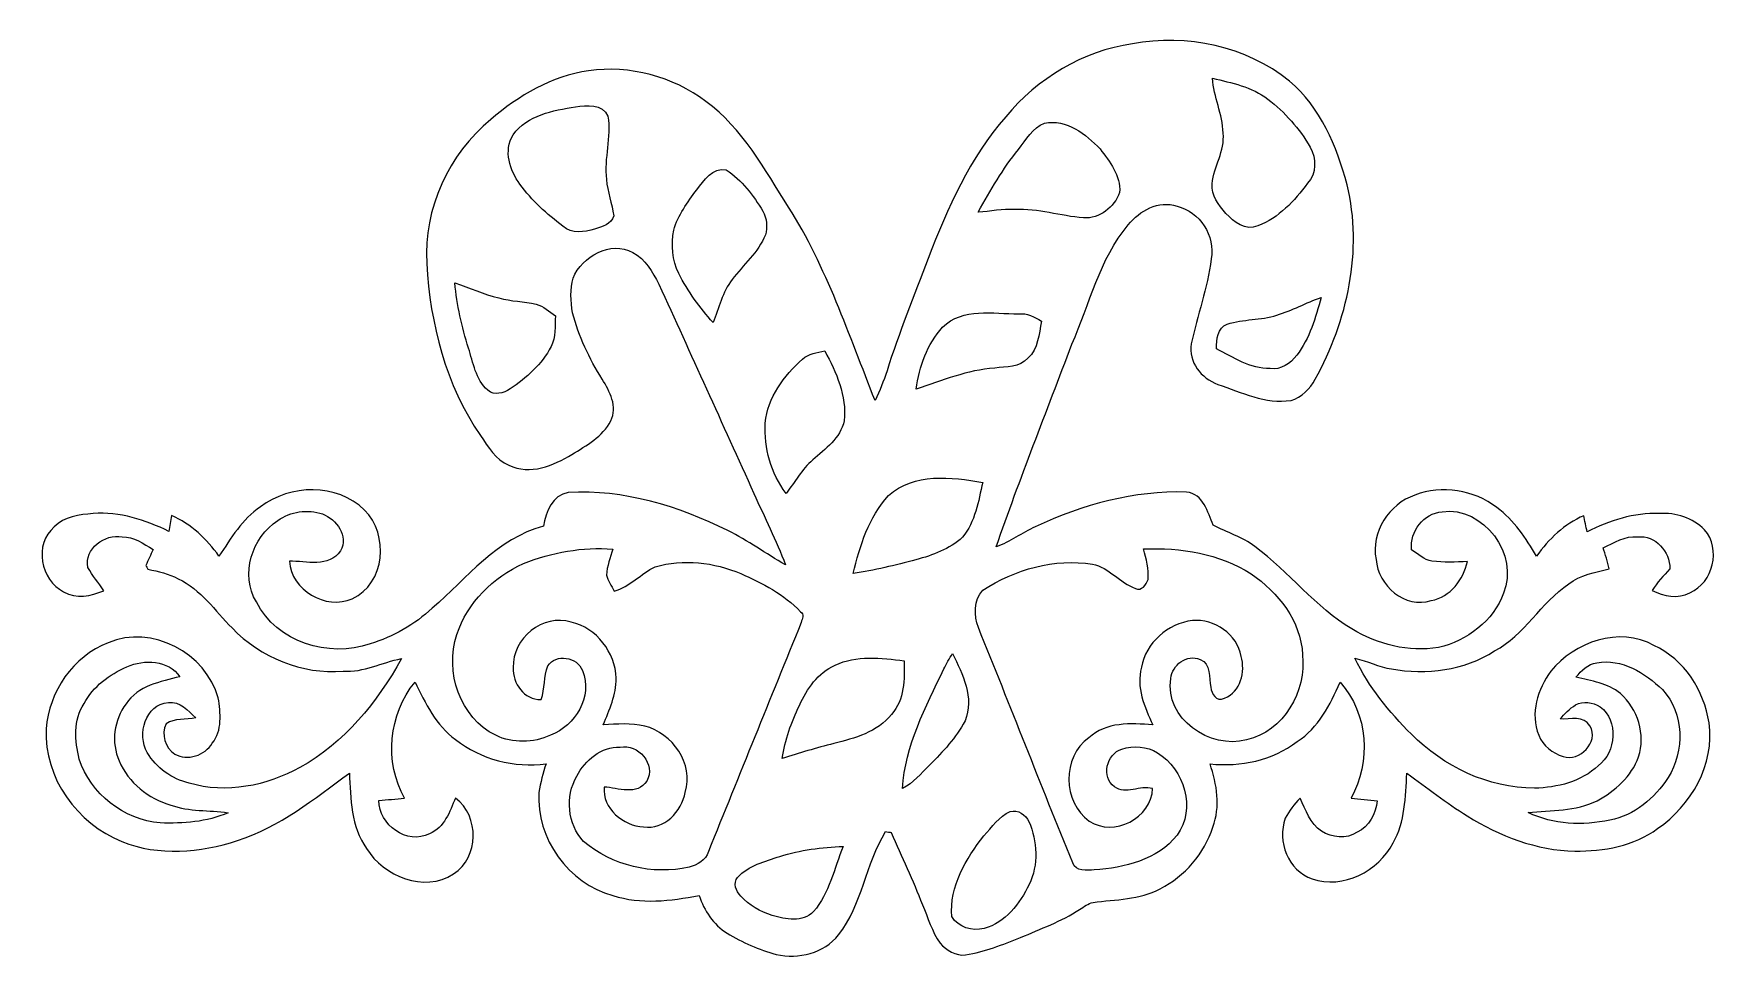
# Model space of a CAD drawing. Header units: centimetres. Extents: x -16.4 to 16.4, y -9 to 9.
import ezdxf

# ---------------------------------------------------------------- set-up
doc = ezdxf.new("R2010")
doc.units = ezdxf.units.CM
doc.header["$MEASUREMENT"] = 0
doc.layers.add('Layer 1', color=7, linetype='Continuous')

msp = doc.modelspace()

# ---------------------------------------------------------------- linework, layer by layer
at = {"layer": 'Layer 1', "color": 251, "lineweight": 9}
for points, knots in [([(4.96172, 8.85074), (6.02146, 9.04759), (7.17645, 8.80947), (8.02136, 8.12578), (8.02136, 8.12578), (8.62602, 7.61355), (8.94493, 6.85543), (9.1439, 6.10719), (9.1439, 6.10719), (9.45928, 4.82167), (9.1506, 3.45994), (8.52301, 2.31871), (8.52301, 2.31871), (8.41894, 2.13703), (8.26372, 1.9617), (8.05346, 1.90772), (8.05346, 1.90772), (7.55393, 1.81882), (7.08791, 2.07176), (6.62612, 2.21852), (6.62612, 2.21852), (6.30368, 2.33529), (6.04827, 2.65349), (6.1093, 3.00945), (6.1093, 3.00945), (6.22819, 3.5619), (6.42327, 4.09847), (6.49736, 4.6608), (6.49736, 4.6608), (6.5785, 5.10883), (6.27934, 5.58825), (5.83096, 5.68915), (5.83096, 5.68915), (5.46972, 5.81156), (5.10283, 5.60131), (4.88058, 5.32614), (4.88058, 5.32614), (4.31719, 4.65621), (4.12881, 3.78379), (3.78414, 2.99957), (3.78414, 2.99957), (3.28637, 1.68583), (2.76497, 0.37949), (2.30812, -0.94872), (2.30812, -0.94872), (2.57729, -0.84853), (2.81048, -0.67532), (3.06977, -0.55396), (3.06977, -0.55396), (3.9877, -0.12463), (4.99699, 0.15089), (6.01582, 0.12055), (6.01582, 0.12055), (6.34778, 0.08316), (6.42892, -0.26786), (6.5344, -0.52362), (6.5344, -0.52362), (6.80392, -0.6665), (7.10484, -0.75328), (7.35037, -0.94096), (7.35037, -0.94096), (8.01465, -1.43379), (8.52336, -2.11783), (9.23844, -2.54504), (9.23844, -2.54504), (9.73939, -2.84808), (10.34369, -3.00189), (10.92648, -2.90628), (10.92648, -2.90628), (11.47823, -2.77681), (11.99963, -2.39087), (12.19154, -1.84513), (12.19154, -1.84513), (12.50199, -1.10288), (11.80631, -0.14933), (10.99598, -0.26186), (10.99598, -0.26186), (10.6365, -0.29714), (10.36027, -0.63933), (10.4012, -1.00305), (10.4012, -1.00305), (10.52784, -1.08313), (10.64285, -1.20307), (10.79772, -1.22741), (10.79772, -1.22741), (11.02738, -1.24929), (11.2595, -1.24505), (11.48952, -1.23306), (11.48952, -1.23306), (11.4112, -1.58654), (11.15685, -1.92344), (10.78537, -1.99047), (10.78537, -1.99047), (10.26785, -2.16192), (9.74926, -1.69837), (9.70869, -1.19073), (9.70869, -1.19073), (9.60568, -0.65909), (9.96269, -0.10876), (10.4654, 0.06093), (10.4654, 0.06093), (10.99351, 0.27119), (11.61546, 0.16359), (12.06102, -0.18143), (12.06102, -0.18143), (12.40004, -0.42308), (12.62687, -0.77727), (12.83572, -1.12899), (12.83572, -1.12899), (13.07314, -0.7942), (13.37652, -0.49928), (13.75999, -0.33912), (13.75999, -0.33912), (13.77022, -0.43896), (13.80268, -0.55079), (13.82032, -0.6538), (13.82032, -0.6538), (14.25706, -0.43508), (14.73472, -0.27844), (15.22896, -0.29573), (15.22896, -0.29573), (15.54858, -0.27809), (15.88089, -0.38322), (16.1102, -0.61252), (16.1102, -0.61252), (16.43475, -0.98682), (16.28165, -1.64934), (15.82127, -1.83913), (15.82127, -1.83913), (15.5902, -1.96719), (15.31504, -1.90545), (15.09032, -1.79644), (15.09032, -1.79644), (15.1831, -1.63946), (15.31292, -1.51034), (15.43181, -1.37382), (15.43181, -1.37382), (15.44451, -1.03938), (15.14747, -0.71624), (14.80563, -0.75011), (14.80563, -0.75011), (14.55798, -0.72541), (14.34702, -0.86723), (14.13217, -0.96248), (14.13217, -0.96248), (14.17804, -1.09865), (14.21896, -1.23553), (14.25141, -1.37593), (14.25141, -1.37593), (13.97977, -1.44014), (13.68873, -1.492), (13.46366, -1.66839), (13.46366, -1.66839), (12.92144, -2.03704), (12.605, -2.66216), (12.01762, -2.97402), (12.01762, -2.97402), (11.43025, -3.35784), (10.68765, -3.44145), (10.00714, -3.32503), (10.00714, -3.32503), (9.76302, -3.28129), (9.53795, -3.17157), (9.29735, -3.11548), (9.29735, -3.11548), (9.56582, -3.67181), (9.96199, -4.16111), (10.39732, -4.59644), (10.39732, -4.59644), (11.02844, -5.2258), (11.89274, -5.64737), (12.79444, -5.64666), (12.79444, -5.64666), (13.24141, -5.63678), (13.70461, -5.52248), (14.03975, -5.20851), (14.03975, -5.20851), (14.38582, -4.94146), (14.43944, -4.33327), (14.07397, -4.05951), (14.07397, -4.05951), (13.93568, -3.96814), (13.74306, -3.94592), (13.59454, -4.02388), (13.59454, -4.02388), (13.482, -4.10079), (13.38287, -4.19569), (13.29397, -4.29905), (13.29397, -4.29905), (13.49188, -4.30999), (13.75611, -4.22461), (13.87712, -4.43275), (13.87712, -4.43275), (14.05809, -4.75554), (13.6778, -5.13337), (13.35359, -5.03177), (13.35359, -5.03177), (13.14898, -4.96404), (12.95178, -4.82398), (12.88017, -4.61373), (12.88017, -4.61373), (12.7066, -4.19498), (12.85406, -3.7152), (13.11547, -3.36772), (13.11547, -3.36772), (13.57761, -2.79728), (14.44862, -2.48965), (15.12419, -2.86818), (15.12419, -2.86818), (15.71509, -3.13559), (16.10173, -3.74484), (16.19769, -4.37384), (16.19769, -4.37384), (16.3134, -5.18311), (15.8495, -5.98568), (15.19404, -6.43371), (15.19404, -6.43371), (14.73295, -6.77661), (14.14452, -6.87468), (13.58255, -6.87362), (13.58255, -6.87362), (12.83395, -6.85704), (12.11605, -6.57941), (11.48634, -6.18818), (11.48634, -6.18818), (11.07782, -5.93417), (10.7007, -5.63537), (10.30983, -5.35633), (10.30983, -5.35633), (10.28266, -5.81494), (10.27702, -6.30212), (10.03995, -6.7124), (10.03995, -6.7124), (9.7602, -7.26309), (9.06487, -7.61763), (8.46374, -7.41478), (8.46374, -7.41478), (7.99772, -7.24616), (7.77653, -6.68736), (7.94022, -6.23333), (7.94022, -6.23333), (8.01642, -6.08975), (8.11625, -5.95887), (8.22985, -5.84281), (8.22985, -5.84281), (8.33992, -6.07176), (8.42352, -6.33775), (8.64719, -6.48451), (8.64719, -6.48451), (8.8518, -6.6108), (9.13155, -6.64855), (9.33934, -6.50532), (9.33934, -6.50532), (9.57746, -6.39138), (9.70587, -6.14408), (9.73339, -5.89114), (9.73339, -5.89114), (9.56229, -5.87385), (9.39331, -5.8615), (9.22362, -5.84281), (9.22362, -5.84281), (9.61097, -5.13654), (9.56264, -4.1911), (9.00984, -3.58468), (9.00984, -3.58468), (8.81299, -4.01859), (8.59004, -4.47614), (8.17164, -4.7372), (8.17164, -4.7372), (7.6961, -5.11185), (7.06745, -5.23321), (6.47513, -5.17359), (6.47513, -5.17359), (6.60848, -5.5687), (6.68186, -6.00261), (6.52805, -6.40443), (6.52805, -6.40443), (6.3693, -6.9216), (5.98054, -7.35904), (5.50288, -7.60669), (5.50288, -7.60669), (5.10283, -7.81836), (4.63328, -7.81554), (4.19513, -7.87022), (4.19513, -7.87022), (4.09635, -7.88997), (4.01662, -7.95877), (3.9309, -8.0071), (3.9309, -8.0071), (3.57671, -8.24416), (3.17172, -8.38457), (2.78472, -8.55673), (2.78472, -8.55673), (2.43653, -8.69607), (2.0827, -8.82836), (1.71263, -8.89504), (1.71263, -8.89504), (1.52072, -8.91585), (1.33728, -8.80332), (1.21486, -8.66467), (1.21486, -8.66467), (1.054, -8.43819), (0.97991, -8.16832), (0.8702, -7.91679), (0.8702, -7.91679), (0.68711, -7.43983), (0.46662, -6.97875), (0.26483, -6.51026), (0.26483, -6.51026), (0.23696, -6.50568), (0.18193, -6.49721), (0.15441, -6.49298), (0.15441, -6.49298), (-0.24105, -7.12374), (-0.2982, -7.9122), (-0.76316, -8.50451), (-0.76316, -8.50451), (-1.04962, -8.86682), (-1.54033, -8.97829), (-1.97813, -8.88728), (-1.97813, -8.88728), (-2.31327, -8.79062), (-2.63571, -8.64986), (-2.93486, -8.471), (-2.93486, -8.471), (-3.20191, -8.30167), (-3.38183, -8.03179), (-3.48167, -7.73687), (-3.48167, -7.73687), (-4.03412, -7.83917), (-4.61514, -7.91784), (-5.16054, -7.73511), (-5.16054, -7.73511), (-6.02766, -7.50792), (-6.65878, -6.62068), (-6.60269, -5.72851), (-6.60269, -5.72851), (-6.57165, -5.53871), (-6.51803, -5.35421), (-6.46158, -5.17076), (-6.46158, -5.17076), (-7.08353, -5.25508), (-7.73017, -5.08716), (-8.22476, -4.69804), (-8.22476, -4.69804), (-8.6107, -4.4257), (-8.81355, -3.98966), (-9.01463, -3.57868), (-9.01463, -3.57868), (-9.5311, -4.20345), (-9.61365, -5.13725), (-9.21925, -5.84386), (-9.21925, -5.84386), (-9.38646, -5.85727), (-9.55368, -5.86997), (-9.7209, -5.88549), (-9.7209, -5.88549), (-9.7156, -6.36245), (-9.1755, -6.7565), (-8.73276, -6.53354), (-8.73276, -6.53354), (-8.43784, -6.41289), (-8.34153, -6.10316), (-8.22618, -5.83857), (-8.22618, -5.83857), (-7.75486, -6.19488), (-7.76121, -6.99145), (-8.26463, -7.31601), (-8.26463, -7.31601), (-8.8386, -7.69101), (-9.62565, -7.36187), (-9.95937, -6.82106), (-9.95937, -6.82106), (-10.26065, -6.39667), (-10.27123, -5.84986), (-10.29345, -5.35103), (-10.29345, -5.35103), (-10.97608, -5.85551), (-11.65623, -6.40266), (-12.47574, -6.66795), (-12.47574, -6.66795), (-13.19576, -6.89973), (-14.00926, -6.97699), (-14.7247, -6.68489), (-14.7247, -6.68489), (-15.59288, -6.33775), (-16.25011, -5.44593), (-16.20072, -4.49202), (-16.20072, -4.49202), (-16.15133, -3.76953), (-15.67684, -3.07562), (-14.99281, -2.81491), (-14.99281, -2.81491), (-14.14826, -2.44732), (-13.08745, -3.02199), (-12.84756, -3.88842), (-12.84756, -3.88842), (-12.8077, -4.18016), (-12.76325, -4.52377), (-12.96433, -4.77071), (-12.96433, -4.77071), (-13.11003, -5.00531), (-13.4487, -5.12631), (-13.6967, -4.98132), (-13.6967, -4.98132), (-13.88826, -4.86067), (-13.95846, -4.59715), (-13.86674, -4.3943), (-13.86674, -4.3943), (-13.69811, -4.27612), (-13.47868, -4.31598), (-13.28501, -4.27824), (-13.28501, -4.27824), (-13.43811, -4.14065), (-13.58981, -3.94416), (-13.82123, -3.98084), (-13.82123, -3.98084), (-14.27596, -4.01083), (-14.43224, -4.60209), (-14.23081, -4.9531), (-14.23081, -4.9531), (-14.05548, -5.25014), (-13.75244, -5.46886), (-13.41624, -5.54718), (-13.41624, -5.54718), (-12.69375, -5.76555), (-11.90635, -5.59868), (-11.25618, -5.24344), (-11.25618, -5.24344), (-10.39717, -4.76295), (-9.75053, -3.97308), (-9.27781, -3.12289), (-9.27781, -3.12289), (-9.66057, -3.19486), (-10.01688, -3.39629), (-10.41728, -3.36701), (-10.41728, -3.36701), (-11.21844, -3.43474), (-12.02665, -3.10137), (-12.57875, -2.52564), (-12.57875, -2.52564), (-12.91565, -2.19226), (-13.18588, -1.7714), (-13.62967, -1.56784), (-13.62967, -1.56784), (-13.81241, -1.46624), (-14.01808, -1.42814), (-14.21916, -1.38228), (-14.21916, -1.38228), (-14.22904, -1.36359), (-14.24915, -1.32584), (-14.25903, -1.30679), (-14.25903, -1.30679), (-14.21387, -1.20201), (-14.16554, -1.0983), (-14.11651, -0.99529), (-14.11651, -0.99529), (-14.3063, -0.88839), (-14.49398, -0.74693), (-14.72328, -0.75328), (-14.72328, -0.75328), (-15.05595, -0.6859), (-15.46518, -0.98435), (-15.38651, -1.34701), (-15.38651, -1.34701), (-15.30325, -1.50999), (-15.17484, -1.64475), (-15.07888, -1.80033), (-15.07888, -1.80033), (-15.32442, -1.90263), (-15.6211, -1.97107), (-15.86099, -1.81938), (-15.86099, -1.81938), (-16.31396, -1.60489), (-16.44343, -0.88769), (-16.04514, -0.55925), (-16.04514, -0.55925), (-15.85076, -0.35746), (-15.5509, -0.31725), (-15.28596, -0.2989), (-15.28596, -0.2989), (-14.7702, -0.25093), (-14.26714, -0.42449), (-13.80888, -0.64498), (-13.80888, -0.64498), (-13.79266, -0.54232), (-13.77572, -0.44001), (-13.75738, -0.33806), (-13.75738, -0.33806), (-13.37673, -0.49963), (-13.07087, -0.79385), (-12.83416, -1.12758), (-12.83416, -1.12758), (-12.59886, -0.78186), (-12.38543, -0.40368), (-12.02841, -0.16626), (-12.02841, -0.16626), (-11.44598, 0.2726), (-10.53722, 0.30011), (-10.00171, -0.23011), (-10.00171, -0.23011), (-9.51417, -0.70389), (-9.59319, -1.66027), (-10.23771, -1.95766), (-10.23771, -1.95766), (-10.75418, -2.18027), (-11.42693, -1.79327), (-11.46326, -1.22424), (-11.46326, -1.22424), (-11.12989, -1.22424), (-10.69456, -1.35477), (-10.4649, -1.02492), (-10.4649, -1.02492), (-10.29945, -0.73635), (-10.5464, -0.40968), (-10.81768, -0.3049), (-10.81768, -0.3049), (-11.1059, -0.21141), (-11.44386, -0.24881), (-11.68834, -0.43508), (-11.68834, -0.43508), (-12.19351, -0.75751), (-12.42388, -1.48847), (-12.10638, -2.01799), (-12.10638, -2.01799), (-11.71268, -2.80539), (-10.69386, -3.11724), (-9.88917, -2.83467), (-9.88917, -2.83467), (-9.44044, -2.69814), (-9.02098, -2.46178), (-8.67914, -2.14005), (-8.67914, -2.14005), (-8.00216, -1.55444), (-7.41408, -0.78538), (-6.51203, -0.54232), (-6.51203, -0.54232), (-6.46828, -0.27068), (-6.33987, 0.06904), (-6.02943, 0.11173), (-6.02943, 0.11173), (-4.94887, 0.18052), (-3.88066, -0.15991), (-2.91722, -0.62663), (-2.91722, -0.62663), (-2.53164, -0.82736), (-2.17392, -1.07607), (-1.79962, -1.29656), (-1.79962, -1.29656), (-1.97107, -0.81996), (-2.20743, -0.37016), (-2.41169, 0.09268), (-2.41169, 0.09268), (-3.02729, 1.45264), (-3.645, 2.81154), (-4.26307, 4.17044), (-4.26307, 4.17044), (-4.39148, 4.40398), (-4.52166, 4.6668), (-4.77248, 4.78815), (-4.77248, 4.78815), (-5.20146, 5.03086), (-5.76026, 4.70701), (-5.9363, 4.28968), (-5.9363, 4.28968), (-5.9945, 4.07201), (-5.9811, 3.83671), (-5.94864, 3.61517), (-5.94864, 3.61517), (-5.81988, 3.15867), (-5.62656, 2.71876), (-5.36762, 2.32012), (-5.36762, 2.32012), (-5.22227, 2.08199), (-5.06105, 1.78249), (-5.20005, 1.50732), (-5.20005, 1.50732), (-5.3595, 1.20252), (-5.67736, 1.02931), (-5.95817, 0.85256), (-5.95817, 0.85256), (-6.31659, 0.6349), (-6.77591, 0.44511), (-7.18513, 0.64478), (-7.18513, 0.64478), (-7.44442, 0.74708), (-7.59047, 1.00355), (-7.7397, 1.22086), (-7.7397, 1.22086), (-8.41597, 2.20335), (-8.72148, 3.39609), (-8.7878, 4.57543), (-8.7878, 4.57543), (-8.85306, 5.63976), (-8.35565, 6.70021), (-7.54108, 7.37754), (-7.54108, 7.37754), (-6.99675, 7.84215), (-6.35046, 8.2235), (-5.63255, 8.32757), (-5.63255, 8.32757), (-4.83104, 8.43905), (-3.9932, 8.21539), (-3.34867, 7.72891), (-3.34867, 7.72891), (-2.63041, 7.2068), (-2.20567, 6.40211), (-1.73577, 5.67151), (-1.73577, 5.67151), (-0.99741, 4.49993), (-0.56137, 3.1816), (-0.05126, 1.90384), (-0.05126, 1.90384), (0.04294, 2.0894), (0.11279, 2.2859), (0.18228, 2.48134), (0.18228, 2.48134), (0.41124, 3.2257), (0.71145, 3.94466), (0.98379, 4.6735), (0.98379, 4.6735), (1.35774, 5.65422), (1.79554, 6.63389), (2.49333, 7.43152), (2.49333, 7.43152), (3.11387, 8.17517), (3.99475, 8.71774), (4.96172, 8.85074), (4.96172, 8.85074), (4.96172, 8.85074), (4.96172, 8.85074), (4.96172, 8.85074)], [0, 0, 0, 0, 0.00628931, 0.00628931, 0.00628931, 0.00628931, 0.01257862, 0.01257862, 0.01257862, 0.01257862, 0.01886792, 0.01886792, 0.01886792, 0.01886792, 0.02515723, 0.02515723, 0.02515723, 0.02515723, 0.03144654, 0.03144654, 0.03144654, 0.03144654, 0.03773585, 0.03773585, 0.03773585, 0.03773585, 0.04402516, 0.04402516, 0.04402516, 0.04402516, 0.05031447, 0.05031447, 0.05031447, 0.05031447, 0.05660377, 0.05660377, 0.05660377, 0.05660377, 0.06289308, 0.06289308, 0.06289308, 0.06289308, 0.06918239, 0.06918239, 0.06918239, 0.06918239, 0.0754717, 0.0754717, 0.0754717, 0.0754717, 0.08176101, 0.08176101, 0.08176101, 0.08176101, 0.08805031, 0.08805031, 0.08805031, 0.08805031, 0.09433962, 0.09433962, 0.09433962, 0.09433962, 0.10062893, 0.10062893, 0.10062893, 0.10062893, 0.10691824, 0.10691824, 0.10691824, 0.10691824, 0.11320755, 0.11320755, 0.11320755, 0.11320755, 0.11949686, 0.11949686, 0.11949686, 0.11949686, 0.12578616, 0.12578616, 0.12578616, 0.12578616, 0.13207547, 0.13207547, 0.13207547, 0.13207547, 0.13836478, 0.13836478, 0.13836478, 0.13836478, 0.14465409, 0.14465409, 0.14465409, 0.14465409, 0.1509434, 0.1509434, 0.1509434, 0.1509434, 0.1572327, 0.1572327, 0.1572327, 0.1572327, 0.16352201, 0.16352201, 0.16352201, 0.16352201, 0.16981132, 0.16981132, 0.16981132, 0.16981132, 0.17610063, 0.17610063, 0.17610063, 0.17610063, 0.18238994, 0.18238994, 0.18238994, 0.18238994, 0.18867925, 0.18867925, 0.18867925, 0.18867925, 0.19496855, 0.19496855, 0.19496855, 0.19496855, 0.20125786, 0.20125786, 0.20125786, 0.20125786, 0.20754717, 0.20754717, 0.20754717, 0.20754717, 0.21383648, 0.21383648, 0.21383648, 0.21383648, 0.22012579, 0.22012579, 0.22012579, 0.22012579, 0.22641509, 0.22641509, 0.22641509, 0.22641509, 0.2327044, 0.2327044, 0.2327044, 0.2327044, 0.23899371, 0.23899371, 0.23899371, 0.23899371, 0.24528302, 0.24528302, 0.24528302, 0.24528302, 0.25157233, 0.25157233, 0.25157233, 0.25157233, 0.25786164, 0.25786164, 0.25786164, 0.25786164, 0.26415094, 0.26415094, 0.26415094, 0.26415094, 0.27044025, 0.27044025, 0.27044025, 0.27044025, 0.27672956, 0.27672956, 0.27672956, 0.27672956, 0.28301887, 0.28301887, 0.28301887, 0.28301887, 0.28930818, 0.28930818, 0.28930818, 0.28930818, 0.29559748, 0.29559748, 0.29559748, 0.29559748, 0.30188679, 0.30188679, 0.30188679, 0.30188679, 0.3081761, 0.3081761, 0.3081761, 0.3081761, 0.31446541, 0.31446541, 0.31446541, 0.31446541, 0.32075472, 0.32075472, 0.32075472, 0.32075472, 0.32704403, 0.32704403, 0.32704403, 0.32704403, 0.33333333, 0.33333333, 0.33333333, 0.33333333, 0.33962264, 0.33962264, 0.33962264, 0.33962264, 0.34591195, 0.34591195, 0.34591195, 0.34591195, 0.35220126, 0.35220126, 0.35220126, 0.35220126, 0.35849057, 0.35849057, 0.35849057, 0.35849057, 0.36477987, 0.36477987, 0.36477987, 0.36477987, 0.37106918, 0.37106918, 0.37106918, 0.37106918, 0.37735849, 0.37735849, 0.37735849, 0.37735849, 0.3836478, 0.3836478, 0.3836478, 0.3836478, 0.38993711, 0.38993711, 0.38993711, 0.38993711, 0.39622642, 0.39622642, 0.39622642, 0.39622642, 0.40251572, 0.40251572, 0.40251572, 0.40251572, 0.40880503, 0.40880503, 0.40880503, 0.40880503, 0.41509434, 0.41509434, 0.41509434, 0.41509434, 0.42138365, 0.42138365, 0.42138365, 0.42138365, 0.42767296, 0.42767296, 0.42767296, 0.42767296, 0.43396226, 0.43396226, 0.43396226, 0.43396226, 0.44025157, 0.44025157, 0.44025157, 0.44025157, 0.44654088, 0.44654088, 0.44654088, 0.44654088, 0.45283019, 0.45283019, 0.45283019, 0.45283019, 0.4591195, 0.4591195, 0.4591195, 0.4591195, 0.46540881, 0.46540881, 0.46540881, 0.46540881, 0.47169811, 0.47169811, 0.47169811, 0.47169811, 0.47798742, 0.47798742, 0.47798742, 0.47798742, 0.48427673, 0.48427673, 0.48427673, 0.48427673, 0.49056604, 0.49056604, 0.49056604, 0.49056604, 0.49685535, 0.49685535, 0.49685535, 0.49685535, 0.50314465, 0.50314465, 0.50314465, 0.50314465, 0.50943396, 0.50943396, 0.50943396, 0.50943396, 0.51572327, 0.51572327, 0.51572327, 0.51572327, 0.52201258, 0.52201258, 0.52201258, 0.52201258, 0.52830189, 0.52830189, 0.52830189, 0.52830189, 0.53459119, 0.53459119, 0.53459119, 0.53459119, 0.5408805, 0.5408805, 0.5408805, 0.5408805, 0.54716981, 0.54716981, 0.54716981, 0.54716981, 0.55345912, 0.55345912, 0.55345912, 0.55345912, 0.55974843, 0.55974843, 0.55974843, 0.55974843, 0.56603774, 0.56603774, 0.56603774, 0.56603774, 0.57232704, 0.57232704, 0.57232704, 0.57232704, 0.57861635, 0.57861635, 0.57861635, 0.57861635, 0.58490566, 0.58490566, 0.58490566, 0.58490566, 0.59119497, 0.59119497, 0.59119497, 0.59119497, 0.59748428, 0.59748428, 0.59748428, 0.59748428, 0.60377358, 0.60377358, 0.60377358, 0.60377358, 0.61006289, 0.61006289, 0.61006289, 0.61006289, 0.6163522, 0.6163522, 0.6163522, 0.6163522, 0.62264151, 0.62264151, 0.62264151, 0.62264151, 0.62893082, 0.62893082, 0.62893082, 0.62893082, 0.63522013, 0.63522013, 0.63522013, 0.63522013, 0.64150943, 0.64150943, 0.64150943, 0.64150943, 0.64779874, 0.64779874, 0.64779874, 0.64779874, 0.65408805, 0.65408805, 0.65408805, 0.65408805, 0.66037736, 0.66037736, 0.66037736, 0.66037736, 0.66666667, 0.66666667, 0.66666667, 0.66666667, 0.67295597, 0.67295597, 0.67295597, 0.67295597, 0.67924528, 0.67924528, 0.67924528, 0.67924528, 0.68553459, 0.68553459, 0.68553459, 0.68553459, 0.6918239, 0.6918239, 0.6918239, 0.6918239, 0.69811321, 0.69811321, 0.69811321, 0.69811321, 0.70440252, 0.70440252, 0.70440252, 0.70440252, 0.71069182, 0.71069182, 0.71069182, 0.71069182, 0.71698113, 0.71698113, 0.71698113, 0.71698113, 0.72327044, 0.72327044, 0.72327044, 0.72327044, 0.72955975, 0.72955975, 0.72955975, 0.72955975, 0.73584906, 0.73584906, 0.73584906, 0.73584906, 0.74213836, 0.74213836, 0.74213836, 0.74213836, 0.74842767, 0.74842767, 0.74842767, 0.74842767, 0.75471698, 0.75471698, 0.75471698, 0.75471698, 0.76100629, 0.76100629, 0.76100629, 0.76100629, 0.7672956, 0.7672956, 0.7672956, 0.7672956, 0.77358491, 0.77358491, 0.77358491, 0.77358491, 0.77987421, 0.77987421, 0.77987421, 0.77987421, 0.78616352, 0.78616352, 0.78616352, 0.78616352, 0.79245283, 0.79245283, 0.79245283, 0.79245283, 0.79874214, 0.79874214, 0.79874214, 0.79874214, 0.80503145, 0.80503145, 0.80503145, 0.80503145, 0.81132075, 0.81132075, 0.81132075, 0.81132075, 0.81761006, 0.81761006, 0.81761006, 0.81761006, 0.82389937, 0.82389937, 0.82389937, 0.82389937, 0.83018868, 0.83018868, 0.83018868, 0.83018868, 0.83647799, 0.83647799, 0.83647799, 0.83647799, 0.8427673, 0.8427673, 0.8427673, 0.8427673, 0.8490566, 0.8490566, 0.8490566, 0.8490566, 0.85534591, 0.85534591, 0.85534591, 0.85534591, 0.86163522, 0.86163522, 0.86163522, 0.86163522, 0.86792453, 0.86792453, 0.86792453, 0.86792453, 0.87421384, 0.87421384, 0.87421384, 0.87421384, 0.88050314, 0.88050314, 0.88050314, 0.88050314, 0.88679245, 0.88679245, 0.88679245, 0.88679245, 0.89308176, 0.89308176, 0.89308176, 0.89308176, 0.89937107, 0.89937107, 0.89937107, 0.89937107, 0.90566038, 0.90566038, 0.90566038, 0.90566038, 0.91194969, 0.91194969, 0.91194969, 0.91194969, 0.91823899, 0.91823899, 0.91823899, 0.91823899, 0.9245283, 0.9245283, 0.9245283, 0.9245283, 0.93081761, 0.93081761, 0.93081761, 0.93081761, 0.93710692, 0.93710692, 0.93710692, 0.93710692, 0.94339623, 0.94339623, 0.94339623, 0.94339623, 0.94968553, 0.94968553, 0.94968553, 0.94968553, 0.95597484, 0.95597484, 0.95597484, 0.95597484, 0.96226415, 0.96226415, 0.96226415, 0.96226415, 0.96855346, 0.96855346, 0.96855346, 0.96855346, 0.97484277, 0.97484277, 0.97484277, 0.97484277, 0.98113208, 0.98113208, 0.98113208, 0.98113208, 0.98742138, 0.98742138, 0.98742138, 0.98742138, 1, 1, 1, 1]), ([(6.52276, 8.18082), (6.54498, 7.81675), (6.72031, 7.48055), (6.72878, 7.11402), (6.72878, 7.11402), (6.77147, 6.76371), (6.54463, 6.46596), (6.51711, 6.12694), (6.51711, 6.12694), (6.49207, 5.89623), (6.64129, 5.70961), (6.78381, 5.54874), (6.78381, 5.54874), (6.94009, 5.38223), (7.16093, 5.19632), (7.40682, 5.30674), (7.40682, 5.30674), (7.81216, 5.45914), (8.12155, 5.79286), (8.37378, 6.13435), (8.37378, 6.13435), (8.55123, 6.32591), (8.54982, 6.62013), (8.42599, 6.8385), (8.42599, 6.8385), (8.21574, 7.20045), (7.93281, 7.52183), (7.59838, 7.77371), (7.59838, 7.77371), (7.28793, 8.01395), (6.896, 8.09368), (6.52276, 8.18082), (6.52276, 8.18082), (6.52276, 8.18082), (6.52276, 8.18082), (6.52276, 8.18082)], [0, 0, 0, 0, 0.1, 0.1, 0.1, 0.1, 0.2, 0.2, 0.2, 0.2, 0.3, 0.3, 0.3, 0.3, 0.4, 0.4, 0.4, 0.4, 0.5, 0.5, 0.5, 0.5, 0.6, 0.6, 0.6, 0.6, 0.7, 0.7, 0.7, 0.7, 0.8, 0.8, 0.8, 0.8, 1, 1, 1, 1]), ([(-5.88691, 7.62343), (-6.32541, 7.55675), (-6.82847, 7.46503), (-7.10258, 7.07839), (-7.10258, 7.07839), (-7.29484, 6.76759), (-7.16643, 6.38941), (-6.9717, 6.1153), (-6.9717, 6.1153), (-6.73851, 5.80062), (-6.44606, 5.53287), (-6.1335, 5.29862), (-6.1335, 5.29862), (-5.9624, 5.15116), (-5.71475, 5.17656), (-5.51543, 5.24465), (-5.51543, 5.24465), (-5.37291, 5.28275), (-5.1877, 5.33813), (-5.14219, 5.50006), (-5.14219, 5.50006), (-5.17747, 5.73959), (-5.26708, 5.96855), (-5.28577, 6.21126), (-5.28577, 6.21126), (-5.33481, 6.6233), (-5.19158, 7.03358), (-5.25579, 7.44386), (-5.25579, 7.44386), (-5.35245, 7.69046), (-5.68018, 7.65447), (-5.88691, 7.62343), (-5.88691, 7.62343), (-5.88691, 7.62343), (-5.88691, 7.62343), (-5.88691, 7.62343)], [0, 0, 0, 0, 0.1, 0.1, 0.1, 0.1, 0.2, 0.2, 0.2, 0.2, 0.3, 0.3, 0.3, 0.3, 0.4, 0.4, 0.4, 0.4, 0.5, 0.5, 0.5, 0.5, 0.6, 0.6, 0.6, 0.6, 0.7, 0.7, 0.7, 0.7, 0.8, 0.8, 0.8, 0.8, 1, 1, 1, 1]), ([(3.25004, 7.30875), (3.0165, 7.21738), (2.89373, 6.97855), (2.74204, 6.79511), (2.74204, 6.79511), (2.43689, 6.41763), (2.19417, 5.99712), (1.95711, 5.57555), (1.95711, 5.57555), (2.19523, 5.58472), (2.43054, 5.63764), (2.67007, 5.62529), (2.67007, 5.62529), (3.12445, 5.64576), (3.56048, 5.49582), (4.00957, 5.46231), (4.00957, 5.46231), (4.32072, 5.43938), (4.6107, 5.67327), (4.71195, 5.95514), (4.71195, 5.95514), (4.73982, 6.28393), (4.51792, 6.55733), (4.33377, 6.80322), (4.33377, 6.80322), (4.05825, 7.0932), (3.67796, 7.38848), (3.25004, 7.30875), (3.25004, 7.30875), (3.25004, 7.30875), (3.25004, 7.30875), (3.25004, 7.30875)], [0, 0, 0, 0, 0.11111111, 0.11111111, 0.11111111, 0.11111111, 0.22222222, 0.22222222, 0.22222222, 0.22222222, 0.33333333, 0.33333333, 0.33333333, 0.33333333, 0.44444444, 0.44444444, 0.44444444, 0.44444444, 0.55555556, 0.55555556, 0.55555556, 0.55555556, 0.66666667, 0.66666667, 0.66666667, 0.66666667, 0.77777778, 0.77777778, 0.77777778, 0.77777778, 1, 1, 1, 1]), ([(-3.52753, 6.00841), (-3.70074, 5.76323), (-3.89512, 5.51629), (-3.97485, 5.22172), (-3.97485, 5.22172), (-4.01965, 4.9402), (-4.0126, 4.63399), (-3.87607, 4.37681), (-3.87607, 4.37681), (-3.70039, 4.02968), (-3.4672, 3.71183), (-3.20897, 3.42149), (-3.20897, 3.42149), (-3.09326, 3.70407), (-3.02623, 4.01416), (-2.83538, 4.25969), (-2.83538, 4.25969), (-2.6223, 4.55073), (-2.32597, 4.78674), (-2.18874, 5.12823), (-2.18874, 5.12823), (-2.1457, 5.28028), (-2.15663, 5.4542), (-2.23883, 5.59072), (-2.23883, 5.59072), (-2.42157, 5.89976), (-2.64735, 6.19856), (-2.95109, 6.39717), (-2.95109, 6.39717), (-3.22167, 6.45926), (-3.38395, 6.18092), (-3.52753, 6.00841), (-3.52753, 6.00841), (-3.52753, 6.00841), (-3.52753, 6.00841), (-3.52753, 6.00841)], [0, 0, 0, 0, 0.1, 0.1, 0.1, 0.1, 0.2, 0.2, 0.2, 0.2, 0.3, 0.3, 0.3, 0.3, 0.4, 0.4, 0.4, 0.4, 0.5, 0.5, 0.5, 0.5, 0.6, 0.6, 0.6, 0.6, 0.7, 0.7, 0.7, 0.7, 0.8, 0.8, 0.8, 0.8, 1, 1, 1, 1]), ([(-8.23782, 4.19584), (-8.19972, 3.76404), (-8.10411, 3.33965), (-7.97253, 2.9269), (-7.97253, 2.9269), (-7.88504, 2.63868), (-7.83177, 2.31694), (-7.59788, 2.10316), (-7.59788, 2.10316), (-7.46876, 1.99521), (-7.28955, 2.04672), (-7.16255, 2.12962), (-7.16255, 2.12962), (-6.84435, 2.34517), (-6.54519, 2.6094), (-6.36351, 2.95406), (-6.36351, 2.95406), (-6.26861, 3.13786), (-6.29578, 3.35305), (-6.27637, 3.55131), (-6.27637, 3.55131), (-6.39843, 3.63351), (-6.50921, 3.74358), (-6.65526, 3.78168), (-6.65526, 3.78168), (-6.89515, 3.8353), (-7.14491, 3.8353), (-7.38198, 3.90233), (-7.38198, 3.90233), (-7.67584, 3.97535), (-7.95454, 4.09283), (-8.23782, 4.19584), (-8.23782, 4.19584), (-8.23782, 4.19584), (-8.23782, 4.19584), (-8.23782, 4.19584)], [0, 0, 0, 0, 0.1, 0.1, 0.1, 0.1, 0.2, 0.2, 0.2, 0.2, 0.3, 0.3, 0.3, 0.3, 0.4, 0.4, 0.4, 0.4, 0.5, 0.5, 0.5, 0.5, 0.6, 0.6, 0.6, 0.6, 0.7, 0.7, 0.7, 0.7, 0.8, 0.8, 0.8, 0.8, 1, 1, 1, 1]), ([(1.26461, 3.3333), (0.96227, 3.00733), (0.80846, 2.56248), (0.75061, 2.12715), (0.75061, 2.12715), (1.25261, 2.28908), (1.74721, 2.50145), (2.2799, 2.5339), (2.2799, 2.5339), (2.50074, 2.56671), (2.76462, 2.54484), (2.9276, 2.72864), (2.9276, 2.72864), (3.12445, 2.91384), (3.14562, 3.19783), (3.18901, 3.44795), (3.18901, 3.44795), (3.05425, 3.53121), (2.9089, 3.61376), (2.74169, 3.59083), (2.74169, 3.59083), (2.25309, 3.59365), (1.65478, 3.71783), (1.26461, 3.3333), (1.26461, 3.3333), (1.26461, 3.3333), (1.26461, 3.3333), (1.26461, 3.3333)], [0, 0, 0, 0, 0.125, 0.125, 0.125, 0.125, 0.25, 0.25, 0.25, 0.25, 0.375, 0.375, 0.375, 0.375, 0.5, 0.5, 0.5, 0.5, 0.625, 0.625, 0.625, 0.625, 0.75, 0.75, 0.75, 0.75, 1, 1, 1, 1]), ([(7.77477, 3.56719), (7.4622, 3.46559), (7.12248, 3.49381), (6.81133, 3.39256), (6.81133, 3.39256), (6.61624, 3.31848), (6.60002, 3.09094), (6.59896, 2.91243), (6.59896, 2.91243), (6.92669, 2.74345), (7.25971, 2.51697), (7.64459, 2.52685), (7.64459, 2.52685), (7.85344, 2.49051), (8.04182, 2.62845), (8.16282, 2.78437), (8.16282, 2.78437), (8.41612, 3.11387), (8.53147, 3.51956), (8.64048, 3.91362), (8.64048, 3.91362), (8.34803, 3.80743), (8.07322, 3.6575), (7.77477, 3.56719), (7.77477, 3.56719), (7.77477, 3.56719), (7.77477, 3.56719), (7.77477, 3.56719)], [0, 0, 0, 0, 0.125, 0.125, 0.125, 0.125, 0.25, 0.25, 0.25, 0.25, 0.375, 0.375, 0.375, 0.375, 0.5, 0.5, 0.5, 0.5, 0.625, 0.625, 0.625, 0.625, 0.75, 0.75, 0.75, 0.75, 1, 1, 1, 1]), ([(-1.46519, 2.71206), (-1.82538, 2.38821), (-2.1464, 1.96276), (-2.19121, 1.46534), (-2.19121, 1.46534), (-2.21978, 0.98062), (-2.07761, 0.48568), (-1.78657, 0.09621), (-1.78657, 0.09621), (-1.61018, 0.3107), (-1.48106, 0.56505), (-1.26552, 0.74567), (-1.26552, 0.74567), (-1.02175, 0.96016), (-0.72647, 1.17148), (-0.65239, 1.50908), (-0.65239, 1.50908), (-0.60547, 1.99309), (-0.80444, 2.45382), (-1.03092, 2.86869), (-1.03092, 2.86869), (-1.1805, 2.83412), (-1.3463, 2.81965), (-1.46519, 2.71206), (-1.46519, 2.71206), (-1.46519, 2.71206), (-1.46519, 2.71206), (-1.46519, 2.71206)], [0, 0, 0, 0, 0.125, 0.125, 0.125, 0.125, 0.25, 0.25, 0.25, 0.25, 0.375, 0.375, 0.375, 0.375, 0.5, 0.5, 0.5, 0.5, 0.625, 0.625, 0.625, 0.625, 0.75, 0.75, 0.75, 0.75, 1, 1, 1, 1]), ([(0.20768, 0.05105), (-0.17579, -0.37016), (-0.34406, -0.92367), (-0.48023, -1.46342), (-0.48023, -1.46342), (-0.06537, -1.40663), (0.34103, -1.30291), (0.74567, -1.19602), (0.74567, -1.19602), (1.07164, -1.1117), (1.39866, -0.98929), (1.65195, -0.75928), (1.65195, -0.75928), (1.90172, -0.45695), (1.96064, -0.05972), (2.04495, 0.30999), (2.04495, 0.30999), (1.43394, 0.41406), (0.70898, 0.50331), (0.20768, 0.05105), (0.20768, 0.05105), (0.20768, 0.05105), (0.20768, 0.05105), (0.20768, 0.05105)], [0, 0, 0, 0, 0.14285714, 0.14285714, 0.14285714, 0.14285714, 0.28571429, 0.28571429, 0.28571429, 0.28571429, 0.42857143, 0.42857143, 0.42857143, 0.42857143, 0.57142857, 0.57142857, 0.57142857, 0.57142857, 0.71428571, 0.71428571, 0.71428571, 0.71428571, 1, 1, 1, 1]), ([(-6.9015, -1.27186), (-7.49346, -1.53363), (-7.99616, -2.03351), (-8.19936, -2.6544), (-8.19936, -2.6544), (-8.44031, -3.37124), (-8.14151, -4.27859), (-7.44089, -4.61655), (-7.44089, -4.61655), (-7.11034, -4.77883), (-6.70888, -4.76683), (-6.37586, -4.61514), (-6.37586, -4.61514), (-5.89537, -4.43169), (-5.54154, -3.86372), (-5.75391, -3.35678), (-5.75391, -3.35678), (-5.84598, -3.08973), (-6.27461, -3.01988), (-6.42525, -3.26365), (-6.42525, -3.26365), (-6.50991, -3.47249), (-6.48204, -3.70779), (-6.55824, -3.92052), (-6.55824, -3.92052), (-6.89303, -3.92616), (-7.11457, -3.6069), (-7.10152, -3.29504), (-7.10152, -3.29504), (-7.12657, -2.73131), (-6.51908, -2.23671), (-5.97404, -2.41381), (-5.97404, -2.41381), (-5.47557, -2.52423), (-5.11362, -3.00294), (-5.09316, -3.50459), (-5.09316, -3.50459), (-5.09421, -3.82633), (-5.22968, -4.12019), (-5.34786, -4.41159), (-5.34786, -4.41159), (-5.0794, -4.401), (-4.80529, -4.37278), (-4.54071, -4.43699), (-4.54071, -4.43699), (-3.99884, -4.57316), (-3.57798, -5.17041), (-3.75084, -5.72815), (-3.75084, -5.72815), (-3.81681, -6.09681), (-4.16182, -6.46899), (-4.56117, -6.39702), (-4.56117, -6.39702), (-4.95769, -6.38644), (-5.36797, -6.04212), (-5.33093, -5.62373), (-5.33093, -5.62373), (-5.06211, -5.64278), (-4.68217, -5.79694), (-4.50014, -5.50837), (-4.50014, -5.50837), (-4.31352, -5.18734), (-4.66982, -4.77001), (-5.01943, -4.84833), (-5.01943, -4.84833), (-5.38808, -4.83033), (-5.7017, -5.10232), (-5.86433, -5.41171), (-5.86433, -5.41171), (-6.09187, -5.80471), (-6.04813, -6.35222), (-5.73063, -6.68348), (-5.73063, -6.68348), (-5.17923, -7.16043), (-4.38125, -7.34211), (-3.67358, -7.18442), (-3.67358, -7.18442), (-3.51165, -7.14314), (-3.35114, -7.05036), (-3.29893, -6.88279), (-3.29893, -6.88279), (-2.69744, -5.39337), (-2.09384, -3.90464), (-1.48953, -2.41663), (-1.48953, -2.41663), (-1.47295, -2.34854), (-1.42321, -2.25999), (-1.5047, -2.20919), (-1.5047, -2.20919), (-1.82432, -1.87229), (-2.24448, -1.64828), (-2.66746, -1.4673), (-2.66746, -1.4673), (-3.18992, -1.24505), (-3.78717, -1.17838), (-4.33645, -1.33431), (-4.33645, -1.33431), (-4.6162, -1.47118), (-4.82751, -1.7206), (-5.13549, -1.8095), (-5.13549, -1.8095), (-5.18523, -1.70472), (-5.26214, -1.60983), (-5.28542, -1.49482), (-5.28542, -1.49482), (-5.27484, -1.3209), (-5.21098, -1.15545), (-5.16018, -0.9907), (-5.16018, -0.9907), (-5.75109, -0.94449), (-6.35328, -1.04961), (-6.9015, -1.27186), (-6.9015, -1.27186), (-6.9015, -1.27186), (-6.9015, -1.27186), (-6.9015, -1.27186)], [0, 0, 0, 0, 0.03333333, 0.03333333, 0.03333333, 0.03333333, 0.06666667, 0.06666667, 0.06666667, 0.06666667, 0.1, 0.1, 0.1, 0.1, 0.13333333, 0.13333333, 0.13333333, 0.13333333, 0.16666667, 0.16666667, 0.16666667, 0.16666667, 0.2, 0.2, 0.2, 0.2, 0.23333333, 0.23333333, 0.23333333, 0.23333333, 0.26666667, 0.26666667, 0.26666667, 0.26666667, 0.3, 0.3, 0.3, 0.3, 0.33333333, 0.33333333, 0.33333333, 0.33333333, 0.36666667, 0.36666667, 0.36666667, 0.36666667, 0.4, 0.4, 0.4, 0.4, 0.43333333, 0.43333333, 0.43333333, 0.43333333, 0.46666667, 0.46666667, 0.46666667, 0.46666667, 0.5, 0.5, 0.5, 0.5, 0.53333333, 0.53333333, 0.53333333, 0.53333333, 0.56666667, 0.56666667, 0.56666667, 0.56666667, 0.6, 0.6, 0.6, 0.6, 0.63333333, 0.63333333, 0.63333333, 0.63333333, 0.66666667, 0.66666667, 0.66666667, 0.66666667, 0.7, 0.7, 0.7, 0.7, 0.73333333, 0.73333333, 0.73333333, 0.73333333, 0.76666667, 0.76666667, 0.76666667, 0.76666667, 0.8, 0.8, 0.8, 0.8, 0.83333333, 0.83333333, 0.83333333, 0.83333333, 0.86666667, 0.86666667, 0.86666667, 0.86666667, 0.9, 0.9, 0.9, 0.9, 0.93333333, 0.93333333, 0.93333333, 0.93333333, 1, 1, 1, 1]), ([(5.17656, -0.98788), (5.23688, -1.18085), (5.28874, -1.38052), (5.26652, -1.58513), (5.26652, -1.58513), (5.23653, -1.68638), (5.13881, -1.81302), (5.02028, -1.75658), (5.02028, -1.75658), (4.72042, -1.64334), (4.50593, -1.35371), (4.18666, -1.2828), (4.18666, -1.2828), (3.44301, -1.16568), (2.67148, -1.38334), (2.04883, -1.79115), (2.04883, -1.79115), (1.86962, -1.97883), (1.87209, -2.28504), (1.96064, -2.51682), (1.96064, -2.51682), (2.58047, -4.04223), (3.17525, -5.57857), (3.80143, -7.10152), (3.80143, -7.10152), (3.85505, -7.27438), (4.08365, -7.25004), (4.22018, -7.23839), (4.22018, -7.23839), (4.80332, -7.19818), (5.45314, -7.04437), (5.83131, -6.56177), (5.83131, -6.56177), (6.20879, -6.05447), (5.97066, -5.26989), (5.44961, -4.95839), (5.44961, -4.95839), (5.24852, -4.82257), (4.98041, -4.82151), (4.75428, -4.8836), (4.75428, -4.8836), (4.4643, -4.97779), (4.34224, -5.43782), (4.61388, -5.61844), (4.61388, -5.61844), (4.8333, -5.78495), (5.112, -5.58316), (5.35577, -5.65442), (5.35577, -5.65442), (5.33919, -6.22204), (4.5973, -6.61327), (4.12281, -6.2866), (4.12281, -6.2866), (3.60387, -5.92465), (3.58518, -5.03071), (4.11329, -4.66559), (4.11329, -4.66559), (4.45266, -4.35232), (4.93102, -4.37948), (5.35753, -4.41476), (5.35753, -4.41476), (5.20337, -4.06657), (5.02698, -3.68028), (5.13952, -3.29222), (5.13952, -3.29222), (5.2203, -2.81209), (5.65492, -2.44026), (6.13082, -2.38135), (6.13082, -2.38135), (6.55909, -2.34501), (7.005, -2.64699), (7.08262, -3.07985), (7.08262, -3.07985), (7.16517, -3.37689), (7.07133, -3.77165), (6.75665, -3.89159), (6.75665, -3.89159), (6.59261, -3.97132), (6.503, -3.80622), (6.4903, -3.68098), (6.4903, -3.68098), (6.45114, -3.49436), (6.50089, -3.22519), (6.2811, -3.13735), (6.2811, -3.13735), (6.02075, -3.02976), (5.73712, -3.24777), (5.71172, -3.50989), (5.71172, -3.50989), (5.5826, -4.28917), (6.4776, -4.90195), (7.18598, -4.70333), (7.18598, -4.70333), (7.91129, -4.54987), (8.35438, -3.75224), (8.27677, -3.04669), (8.27677, -3.04669), (8.24714, -2.39087), (7.79946, -1.83102), (7.27629, -1.47436), (7.27629, -1.47436), (6.65717, -1.07784), (5.90152, -0.95048), (5.17656, -0.98788), (5.17656, -0.98788), (5.17656, -0.98788), (5.17656, -0.98788), (5.17656, -0.98788)], [0, 0, 0, 0, 0.03571429, 0.03571429, 0.03571429, 0.03571429, 0.07142857, 0.07142857, 0.07142857, 0.07142857, 0.10714286, 0.10714286, 0.10714286, 0.10714286, 0.14285714, 0.14285714, 0.14285714, 0.14285714, 0.17857143, 0.17857143, 0.17857143, 0.17857143, 0.21428571, 0.21428571, 0.21428571, 0.21428571, 0.25, 0.25, 0.25, 0.25, 0.28571429, 0.28571429, 0.28571429, 0.28571429, 0.32142857, 0.32142857, 0.32142857, 0.32142857, 0.35714286, 0.35714286, 0.35714286, 0.35714286, 0.39285714, 0.39285714, 0.39285714, 0.39285714, 0.42857143, 0.42857143, 0.42857143, 0.42857143, 0.46428571, 0.46428571, 0.46428571, 0.46428571, 0.5, 0.5, 0.5, 0.5, 0.53571429, 0.53571429, 0.53571429, 0.53571429, 0.57142857, 0.57142857, 0.57142857, 0.57142857, 0.60714286, 0.60714286, 0.60714286, 0.60714286, 0.64285714, 0.64285714, 0.64285714, 0.64285714, 0.67857143, 0.67857143, 0.67857143, 0.67857143, 0.71428571, 0.71428571, 0.71428571, 0.71428571, 0.75, 0.75, 0.75, 0.75, 0.78571429, 0.78571429, 0.78571429, 0.78571429, 0.82142857, 0.82142857, 0.82142857, 0.82142857, 0.85714286, 0.85714286, 0.85714286, 0.85714286, 0.89285714, 0.89285714, 0.89285714, 0.89285714, 0.92857143, 0.92857143, 0.92857143, 0.92857143, 1, 1, 1, 1]), ([(-14.62803, -3.28058), (-14.96494, -3.43545), (-15.28808, -3.66123), (-15.46165, -3.99954), (-15.46165, -3.99954), (-15.67331, -4.31739), (-15.64368, -4.72626), (-15.5569, -5.0801), (-15.5569, -5.0801), (-15.34029, -5.75638), (-14.68589, -6.26261), (-13.98069, -6.3247), (-13.98069, -6.3247), (-13.53619, -6.33387), (-13.07017, -6.31059), (-12.65848, -6.12503), (-12.65848, -6.12503), (-13.02819, -6.06999), (-13.41483, -6.10598), (-13.77078, -5.97616), (-13.77078, -5.97616), (-14.20893, -5.85198), (-14.60052, -5.53942), (-14.77973, -5.11573), (-14.77973, -5.11573), (-14.9406, -4.75519), (-14.87956, -4.31845), (-14.64532, -4.00448), (-14.64532, -4.00448), (-14.41637, -3.64923), (-13.97222, -3.57268), (-13.5944, -3.47461), (-13.5944, -3.47461), (-13.82511, -3.14723), (-14.28655, -3.13524), (-14.62803, -3.28058), (-14.62803, -3.28058), (-14.62803, -3.28058), (-14.62803, -3.28058), (-14.62803, -3.28058)], [0, 0, 0, 0, 0.09090909, 0.09090909, 0.09090909, 0.09090909, 0.18181818, 0.18181818, 0.18181818, 0.18181818, 0.27272727, 0.27272727, 0.27272727, 0.27272727, 0.36363636, 0.36363636, 0.36363636, 0.36363636, 0.45454545, 0.45454545, 0.45454545, 0.45454545, 0.54545455, 0.54545455, 0.54545455, 0.54545455, 0.63636364, 0.63636364, 0.63636364, 0.63636364, 0.72727273, 0.72727273, 0.72727273, 0.72727273, 0.81818182, 0.81818182, 0.81818182, 0.81818182, 1, 1, 1, 1]), ([(-0.83195, -3.25059), (-1.16709, -3.39947), (-1.37664, -3.71379), (-1.52657, -4.03376), (-1.52657, -4.03376), (-1.68003, -4.36255), (-1.81091, -4.70651), (-1.86065, -5.06775), (-1.86065, -5.06775), (-1.52869, -4.96333), (-1.19531, -4.86173), (-0.857, -4.77812), (-0.857, -4.77812), (-0.44813, -4.67264), (-0.00504, -4.55834), (0.26871, -4.20839), (0.26871, -4.20839), (0.52412, -3.92687), (0.52377, -3.51976), (0.51389, -3.16381), (0.51389, -3.16381), (0.0701, -3.11125), (-0.41638, -3.04916), (-0.83195, -3.25059), (-0.83195, -3.25059), (-0.83195, -3.25059), (-0.83195, -3.25059), (-0.83195, -3.25059)], [0, 0, 0, 0, 0.125, 0.125, 0.125, 0.125, 0.25, 0.25, 0.25, 0.25, 0.375, 0.375, 0.375, 0.375, 0.5, 0.5, 0.5, 0.5, 0.625, 0.625, 0.625, 0.625, 0.75, 0.75, 0.75, 0.75, 1, 1, 1, 1]), ([(1.28683, -3.32503), (0.93335, -4.06516), (0.53577, -4.81763), (0.48109, -5.65231), (0.48109, -5.65231), (0.69522, -5.54894), (0.84339, -5.35879), (1.00919, -5.19546), (1.00919, -5.19546), (1.27096, -4.93723), (1.52848, -4.66382), (1.70134, -4.3368), (1.70134, -4.3368), (1.88373, -3.88771), (1.65689, -3.42381), (1.45828, -3.02376), (1.45828, -3.02376), (1.39407, -3.11971), (1.33798, -3.22131), (1.28683, -3.32503), (1.28683, -3.32503), (1.28683, -3.32503), (1.28683, -3.32503), (1.28683, -3.32503)], [0, 0, 0, 0, 0.14285714, 0.14285714, 0.14285714, 0.14285714, 0.28571429, 0.28571429, 0.28571429, 0.28571429, 0.42857143, 0.42857143, 0.42857143, 0.42857143, 0.57142857, 0.57142857, 0.57142857, 0.57142857, 0.71428571, 0.71428571, 0.71428571, 0.71428571, 1, 1, 1, 1]), ([(14.00905, -3.20438), (13.83619, -3.22484), (13.7106, -3.35784), (13.60477, -3.48343), (13.60477, -3.48343), (13.90287, -3.56139), (14.22531, -3.59632), (14.47084, -3.80375), (14.47084, -3.80375), (14.80986, -4.10044), (14.96226, -4.6042), (14.82362, -5.03565), (14.82362, -5.03565), (14.68674, -5.41771), (14.36783, -5.70557), (14.01682, -5.89114), (14.01682, -5.89114), (13.59842, -6.10139), (13.12323, -6.07599), (12.67097, -6.12044), (12.67097, -6.12044), (13.16309, -6.36209), (13.7353, -6.37691), (14.26447, -6.27037), (14.26447, -6.27037), (14.74283, -6.17618), (15.14041, -5.84281), (15.40006, -5.4417), (15.40006, -5.4417), (15.72109, -4.92452), (15.72003, -4.18369), (15.28787, -3.7272), (15.28787, -3.7272), (14.95132, -3.40405), (14.49906, -3.11336), (14.00905, -3.20438), (14.00905, -3.20438), (14.00905, -3.20438), (14.00905, -3.20438), (14.00905, -3.20438)], [0, 0, 0, 0, 0.09090909, 0.09090909, 0.09090909, 0.09090909, 0.18181818, 0.18181818, 0.18181818, 0.18181818, 0.27272727, 0.27272727, 0.27272727, 0.27272727, 0.36363636, 0.36363636, 0.36363636, 0.36363636, 0.45454545, 0.45454545, 0.45454545, 0.45454545, 0.54545455, 0.54545455, 0.54545455, 0.54545455, 0.63636364, 0.63636364, 0.63636364, 0.63636364, 0.72727273, 0.72727273, 0.72727273, 0.72727273, 0.81818182, 0.81818182, 0.81818182, 0.81818182, 1, 1, 1, 1]), ([(2.58152, -6.10104), (2.36704, -6.19946), (2.22804, -6.4069), (2.06788, -6.572), (2.06788, -6.572), (1.72039, -7.01791), (1.39584, -7.56154), (1.44241, -8.14891), (1.44241, -8.14891), (1.57717, -8.35776), (1.8361, -8.43819), (2.07211, -8.37857), (2.07211, -8.37857), (2.4898, -8.27027), (2.76779, -7.89103), (2.95018, -7.52203), (2.95018, -7.52203), (3.13715, -7.13715), (3.10752, -6.68277), (2.94524, -6.29577), (2.94524, -6.29577), (2.88068, -6.16595), (2.73463, -6.05588), (2.58152, -6.10104), (2.58152, -6.10104), (2.58152, -6.10104), (2.58152, -6.10104), (2.58152, -6.10104)], [0, 0, 0, 0, 0.125, 0.125, 0.125, 0.125, 0.25, 0.25, 0.25, 0.25, 0.375, 0.375, 0.375, 0.375, 0.5, 0.5, 0.5, 0.5, 0.625, 0.625, 0.625, 0.625, 0.75, 0.75, 0.75, 0.75, 1, 1, 1, 1]), ([(-1.90687, -6.97557), (-2.1965, -7.07083), (-2.51435, -7.15408), (-2.73096, -7.38303), (-2.73096, -7.38303), (-2.82585, -7.49769), (-2.75741, -7.65432), (-2.66922, -7.74992), (-2.66922, -7.74992), (-2.50095, -7.92137), (-2.2914, -8.06178), (-2.05645, -8.12387), (-2.05645, -8.12387), (-1.79468, -8.20395), (-1.46413, -8.2678), (-1.25141, -8.05014), (-1.25141, -8.05014), (-0.94273, -7.68924), (-0.84642, -7.21335), (-0.67497, -6.78155), (-0.67497, -6.78155), (-1.0916, -6.79531), (-1.50823, -6.85034), (-1.90687, -6.97557)], [0, 0, 0, 0, 0.14285714, 0.14285714, 0.14285714, 0.14285714, 0.28571429, 0.28571429, 0.28571429, 0.28571429, 0.42857143, 0.42857143, 0.42857143, 0.42857143, 0.57142857, 0.57142857, 0.57142857, 0.57142857, 0.71428571, 0.71428571, 0.71428571, 0.71428571, 1, 1, 1, 1])]:
    msp.add_open_spline(points, degree=3, knots=knots, dxfattribs=at)

doc.saveas('drawing.dxf')
